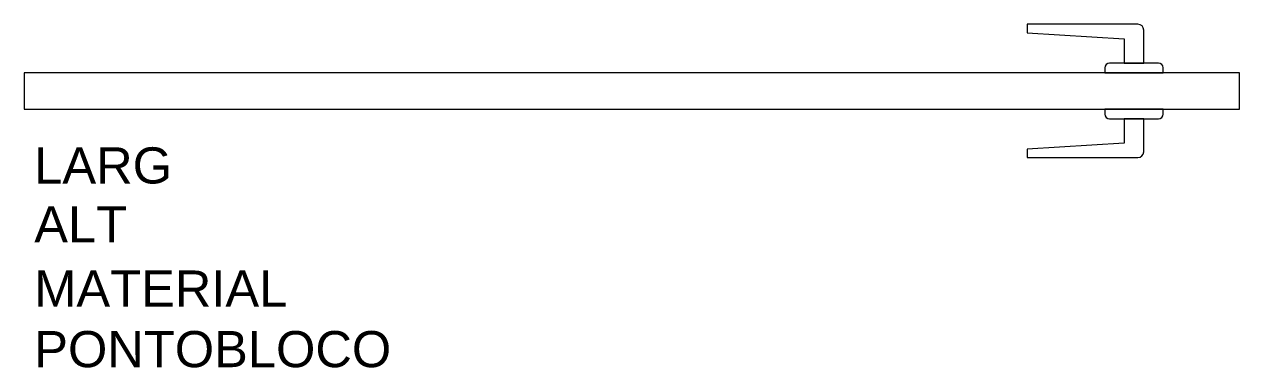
# Model space of a CAD drawing. Header units: millimetres. Extents: x 1686.95 to 1687.95, y 1814.63 to 1814.91.
import ezdxf

# ---------------------------------------------------------------- set-up
doc = ezdxf.new("R2010")
doc.units = ezdxf.units.MM
doc.layers.add('021', color=1, linetype='Continuous')
doc.layers.add('vp', color=7, linetype='Continuous', plot=False)
doc.styles.get("Standard").update_dxf_attribs({"font": 'arial.ttf'})

msp = doc.modelspace()

# ---------------------------------------------------------------- linework, layer by layer
at = {"layer": '021'}
for points in [[(1687.8663, 1814.8829), (1687.8663, 1814.91, 0.41421), (1687.8614, 1814.9149), (1687.7703, 1814.9149), (1687.7703, 1814.9078), (1687.8503, 1814.9029), (1687.8503, 1814.8829)], [(1687.8823, 1814.8749), (1687.8823, 1814.8789, 0.41421), (1687.8783, 1814.8829), (1687.8382, 1814.8829, 0.41421), (1687.8343, 1814.8789), (1687.8343, 1814.8749)], [(1687.8783, 1814.8369, 0.41421), (1687.8823, 1814.8408), (1687.8823, 1814.8449), (1687.8343, 1814.8449), (1687.8343, 1814.8408, 0.41421), (1687.8382, 1814.8369)], [(1687.8663, 1814.8097), (1687.8663, 1814.8369), (1687.8503, 1814.8369), (1687.8503, 1814.8169), (1687.7703, 1814.8119), (1687.7703, 1814.8049), (1687.8614, 1814.8049, 0.41421)]]:
    msp.add_lwpolyline(points, format="xyb", close=True, dxfattribs=at)
msp.add_lwpolyline([(1687.9452, 1814.8449), (1687.9452, 1814.8749), (1686.9452, 1814.8749), (1686.9452, 1814.8449)], close=True, dxfattribs=at)

# ---------------------------------------------------------------- texts
at = {"layer": 'vp', "flags": 1}
for tag, p, s, height in [('LARG', (1686.9534, 1814.7836), '1.00', 0.0298), ('ALT', (1686.9534, 1814.735), '2.10', 0.0298), ('MATERIAL', (1686.9534, 1814.6821), 'Porta Madeira', 0.029802), ('PONTOBLOCO', (1686.9534, 1814.6322), '0.0', 0.0298)]:
    msp.add_attdef(tag, p, s, height=height, dxfattribs=at)

doc.saveas('drawing.dxf')
